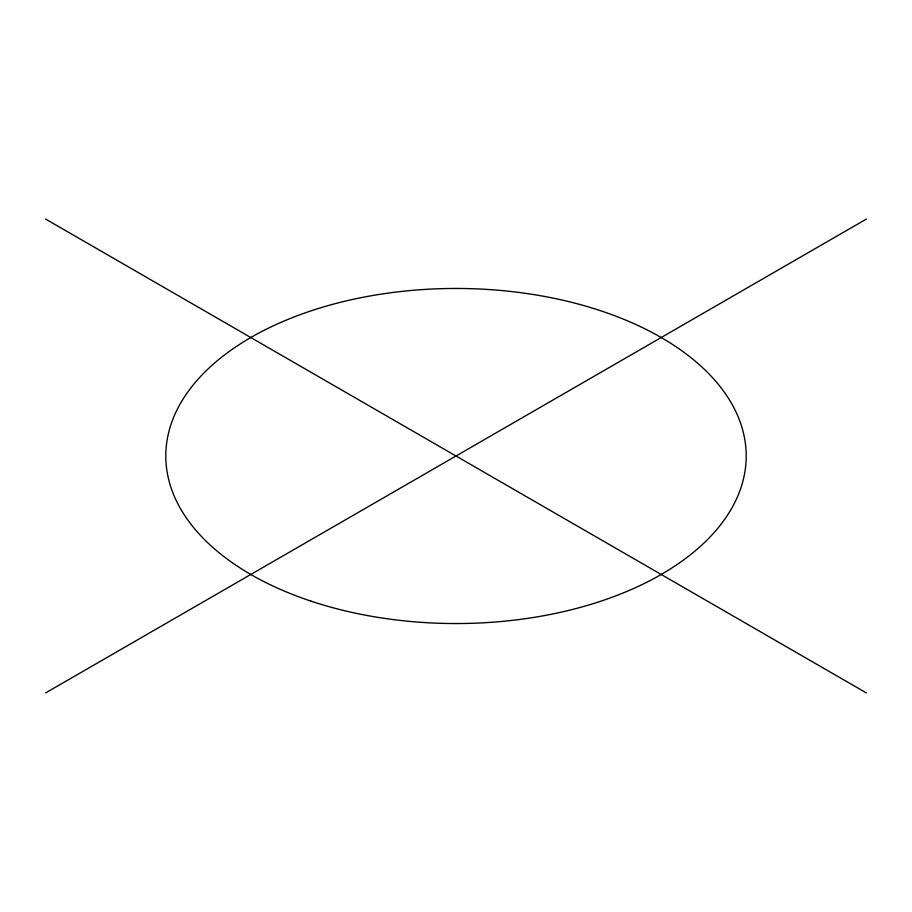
<?xml version="1.0" encoding="UTF-8"?>
<svg xmlns="http://www.w3.org/2000/svg" width="912" height="912" viewBox="0 0 912 912"><rect width="100%" height="100%" fill="white"/><g stroke="black" fill="none" stroke-linecap="round" stroke-linejoin="round"><path stroke-width="1.37" d="M45.6 692.938L866.4 219.062M45.6 219.062L866.4 692.938M310.901 601.099A290.198 167.546 0 0 0 746.198 456A290.198 167.546 0 0 0 310.901 310.901A290.198 167.546 0 0 0 310.901 601.099"/></g></svg>
